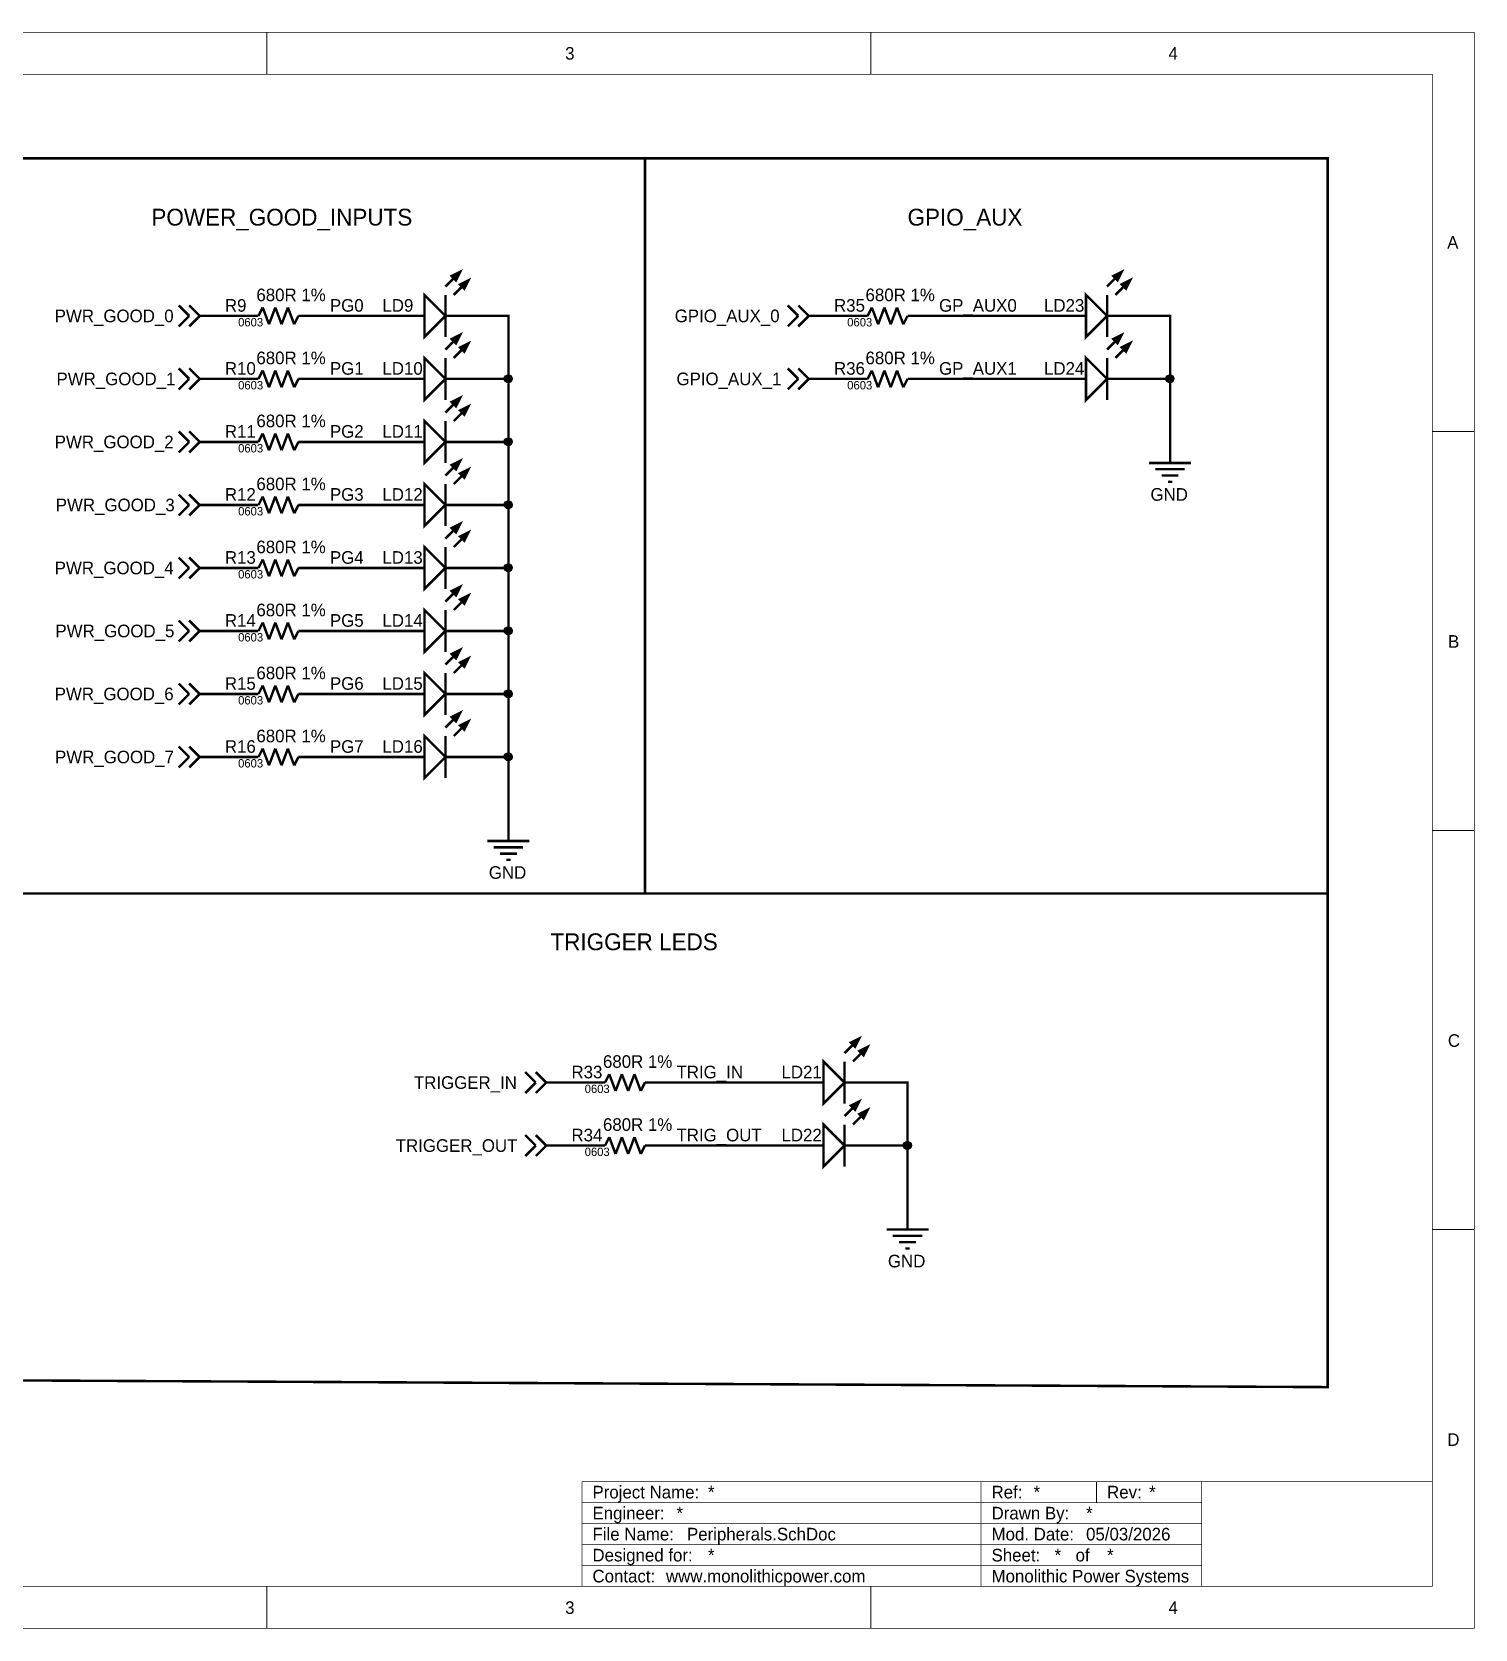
# Model space of a CAD drawing. Header units: millimetres. Extents: x 0 to 11.5, y 0 to 7.6.
# Drawn here: x 4.63 to 11.5, y 0 to 7.6 of the extents above; entities that cross this region are included whole.
import ezdxf

# ---------------------------------------------------------------- set-up
doc = ezdxf.new("R2010")
doc.units = ezdxf.units.MM
doc.header["$MEASUREMENT"] = 0
doc.layers.add('Sheet', color=255, linetype='Continuous')

msp = doc.modelspace()

# ---------------------------------------------------------------- linework, layer by layer
at = {"layer": 'Sheet'}
for points, const_width in [([(0, 7.6), (11.4983, 7.6), (11.4983, 0.0017), (0, 0.0017), (0, 7.6)], 0.0039), ([(5.75, 7.4), (5.75, 7.6)], 0.0039), ([(8.625, 7.4), (8.625, 7.6)], 0.0039), ([(0.2, 7.4), (11.2984, 7.4), (11.2984, 0.2017), (0.2, 0.2017), (0.2, 7.4)], 0.0039), ([(10.8, 7), (1, 7), (1, 1.2), (10.8, 1.15), (10.8, 7)], 0.0118), ([(7.55, 7), (7.55, 3.5)], 0.0118), ([(6.6, 6.39), (6.67, 6.46)], 0.0118), ([(9.75, 6.39), (9.82, 6.46)], 0.0118), ([(6.64, 6.35), (6.71, 6.42)], 0.0118), ([(9.79, 6.35), (9.86, 6.42)], 0.0118), ([(6.6, 6.35), (6.6, 6.15)], 0.0118), ([(9.75, 6.35), (9.75, 6.15)], 0.0118), ([(5.38, 6.25), (5.33, 6.3)], 0.0118), ([(5.38, 6.25), (5.33, 6.2)], 0.0118), ([(5.43, 6.25), (5.38, 6.3)], 0.0118), ([(5.43, 6.25), (5.38, 6.2)], 0.0118), ([(5.45, 6.25), (5.43, 6.25)], 0.0118), ([(5.6, 6.25), (5.45, 6.25)], 0.0118), ([(5.7, 6.25), (5.6, 6.25)], 0.0118), ([(5.71, 6.25), (5.7, 6.25)], 0.0118), ([(5.71, 6.25), (5.73, 6.29)], 0.0118), ([(5.73, 6.29), (5.76, 6.21)], 0.0118), ([(5.76, 6.21), (5.79, 6.29)], 0.0118), ([(5.79, 6.29), (5.82, 6.21)], 0.0118), ([(5.82, 6.21), (5.85, 6.29)], 0.0118), ([(5.85, 6.29), (5.88, 6.21)], 0.0118), ([(5.88, 6.21), (5.9, 6.25)], 0.0118), ([(5.9, 6.25), (6, 6.25)], 0.0118), ([(6.4, 6.25), (6, 6.25)], 0.0118), ([(6.5, 6.25), (6.4, 6.25)], 0.0118), ([(6.6, 6.25), (6.7, 6.25)], 0.0118), ([(6.9, 5.95), (6.9, 6.25), (6.7, 6.25)], 0.0118), ([(8.28, 6.25), (8.23, 6.3)], 0.0118), ([(8.28, 6.25), (8.23, 6.2)], 0.0118), ([(8.33, 6.25), (8.28, 6.3)], 0.0118), ([(8.33, 6.25), (8.28, 6.2)], 0.0118), ([(8.35, 6.25), (8.33, 6.25)], 0.0118), ([(8.5, 6.25), (8.35, 6.25)], 0.0118), ([(8.6, 6.25), (8.5, 6.25)], 0.0118), ([(8.61, 6.25), (8.6, 6.25)], 0.0118), ([(8.61, 6.25), (8.63, 6.29)], 0.0118), ([(8.63, 6.29), (8.66, 6.21)], 0.0118), ([(8.66, 6.21), (8.69, 6.29)], 0.0118), ([(8.69, 6.29), (8.72, 6.21)], 0.0118), ([(8.72, 6.21), (8.75, 6.29)], 0.0118), ([(8.75, 6.29), (8.78, 6.21)], 0.0118), ([(8.78, 6.21), (8.8, 6.25)], 0.0118), ([(8.8, 6.25), (8.9, 6.25)], 0.0118), ([(9.55, 6.25), (8.9, 6.25)], 0.0118), ([(9.65, 6.25), (9.55, 6.25)], 0.0118), ([(9.75, 6.25), (9.85, 6.25)], 0.0118), ([(10.05, 5.95), (10.05, 6.25), (9.85, 6.25)], 0.0118), ([(6.6, 6.09), (6.67, 6.16)], 0.0118), ([(9.75, 6.09), (9.82, 6.16)], 0.0118), ([(6.64, 6.05), (6.71, 6.12)], 0.0118), ([(9.79, 6.05), (9.86, 6.12)], 0.0118), ([(6.6, 6.05), (6.6, 5.85)], 0.0118), ([(9.75, 6.05), (9.75, 5.85)], 0.0118), ([(5.38, 5.95), (5.33, 6)], 0.0118), ([(5.38, 5.95), (5.33, 5.9)], 0.0118), ([(5.43, 5.95), (5.38, 6)], 0.0118), ([(5.43, 5.95), (5.38, 5.9)], 0.0118), ([(5.45, 5.95), (5.43, 5.95)], 0.0118), ([(5.6, 5.95), (5.45, 5.95)], 0.0118), ([(5.7, 5.95), (5.6, 5.95)], 0.0118), ([(5.71, 5.95), (5.7, 5.95)], 0.0118), ([(5.71, 5.95), (5.73, 5.99)], 0.0118), ([(5.73, 5.99), (5.76, 5.91)], 0.0118), ([(5.76, 5.91), (5.79, 5.99)], 0.0118), ([(5.79, 5.99), (5.82, 5.91)], 0.0118), ([(5.82, 5.91), (5.85, 5.99)], 0.0118), ([(5.85, 5.99), (5.88, 5.91)], 0.0118), ([(5.88, 5.91), (5.9, 5.95)], 0.0118), ([(5.9, 5.95), (6, 5.95)], 0.0118), ([(6.4, 5.95), (6, 5.95)], 0.0118), ([(6.5, 5.95), (6.4, 5.95)], 0.0118), ([(6.6, 5.95), (6.7, 5.95)], 0.0118), ([(6.9, 5.65), (6.9, 5.95), (6.7, 5.95)], 0.0118), ([(8.28, 5.95), (8.23, 6)], 0.0118), ([(8.28, 5.95), (8.23, 5.9)], 0.0118), ([(8.33, 5.95), (8.28, 6)], 0.0118), ([(8.33, 5.95), (8.28, 5.9)], 0.0118), ([(8.35, 5.95), (8.33, 5.95)], 0.0118), ([(8.5, 5.95), (8.35, 5.95)], 0.0118), ([(8.6, 5.95), (8.5, 5.95)], 0.0118), ([(8.61, 5.95), (8.6, 5.95)], 0.0118), ([(8.61, 5.95), (8.63, 5.99)], 0.0118), ([(8.63, 5.99), (8.66, 5.91)], 0.0118), ([(8.66, 5.91), (8.69, 5.99)], 0.0118), ([(8.69, 5.99), (8.72, 5.91)], 0.0118), ([(8.72, 5.91), (8.75, 5.99)], 0.0118), ([(8.75, 5.99), (8.78, 5.91)], 0.0118), ([(8.78, 5.91), (8.8, 5.95)], 0.0118), ([(8.8, 5.95), (8.9, 5.95)], 0.0118), ([(9.55, 5.95), (8.9, 5.95)], 0.0118), ([(9.65, 5.95), (9.55, 5.95)], 0.0118), ([(9.75, 5.95), (9.85, 5.95)], 0.0118), ([(10.05, 5.65), (10.05, 5.95), (9.85, 5.95)], 0.0118), ([(6.6, 5.79), (6.67, 5.86)], 0.0118), ([(6.64, 5.75), (6.71, 5.82)], 0.0118), ([(5.38, 5.65), (5.33, 5.7)], 0.0118), ([(5.43, 5.65), (5.38, 5.7)], 0.0118), ([(6.6, 5.75), (6.6, 5.55)], 0.0118), ([(5.38, 5.65), (5.33, 5.6)], 0.0118), ([(5.43, 5.65), (5.38, 5.6)], 0.0118), ([(5.45, 5.65), (5.43, 5.65)], 0.0118), ([(5.6, 5.65), (5.45, 5.65)], 0.0118), ([(5.7, 5.65), (5.6, 5.65)], 0.0118), ([(5.71, 5.65), (5.7, 5.65)], 0.0118), ([(5.71, 5.65), (5.73, 5.69)], 0.0118), ([(5.73, 5.69), (5.76, 5.61)], 0.0118), ([(5.76, 5.61), (5.79, 5.69)], 0.0118), ([(5.79, 5.69), (5.82, 5.61)], 0.0118), ([(5.82, 5.61), (5.85, 5.69)], 0.0118), ([(5.85, 5.69), (5.88, 5.61)], 0.0118), ([(5.88, 5.61), (5.9, 5.65)], 0.0118), ([(5.9, 5.65), (6, 5.65)], 0.0118), ([(6.4, 5.65), (6, 5.65)], 0.0118), ([(6.5, 5.65), (6.4, 5.65)], 0.0118), ([(6.6, 5.65), (6.7, 5.65)], 0.0118), ([(6.9, 5.35), (6.9, 5.65), (6.7, 5.65)], 0.0118), ([(10.05, 5.65), (10.05, 5.55)], 0.0118), ([(11.3, 5.7), (11.5, 5.7)], 0.0039), ([(6.6, 5.49), (6.67, 5.56)], 0.0118), ([(9.95, 5.55), (10.15, 5.55)], 0.0118), ([(6.64, 5.45), (6.71, 5.52)], 0.0118), ([(9.98, 5.52), (10.12, 5.52)], 0.0118), ([(10.01, 5.49), (10.09, 5.49)], 0.0118), ([(5.38, 5.35), (5.33, 5.4)], 0.0118), ([(5.43, 5.35), (5.38, 5.4)], 0.0118), ([(6.6, 5.45), (6.6, 5.25)], 0.0118), ([(10.04, 5.46), (10.06, 5.46)], 0.0118), ([(5.38, 5.35), (5.33, 5.3)], 0.0118), ([(5.43, 5.35), (5.38, 5.3)], 0.0118), ([(5.45, 5.35), (5.43, 5.35)], 0.0118), ([(5.6, 5.35), (5.45, 5.35)], 0.0118), ([(5.7, 5.35), (5.6, 5.35)], 0.0118), ([(5.71, 5.35), (5.7, 5.35)], 0.0118), ([(5.71, 5.35), (5.73, 5.39)], 0.0118), ([(5.73, 5.39), (5.76, 5.31)], 0.0118), ([(5.76, 5.31), (5.79, 5.39)], 0.0118), ([(5.79, 5.39), (5.82, 5.31)], 0.0118), ([(5.82, 5.31), (5.85, 5.39)], 0.0118), ([(5.85, 5.39), (5.88, 5.31)], 0.0118), ([(5.88, 5.31), (5.9, 5.35)], 0.0118), ([(5.9, 5.35), (6, 5.35)], 0.0118), ([(6.4, 5.35), (6, 5.35)], 0.0118), ([(6.5, 5.35), (6.4, 5.35)], 0.0118), ([(6.6, 5.35), (6.7, 5.35)], 0.0118), ([(6.9, 5.05), (6.9, 5.35), (6.7, 5.35)], 0.0118), ([(6.6, 5.19), (6.67, 5.26)], 0.0118), ([(6.64, 5.15), (6.71, 5.22)], 0.0118), ([(5.38, 5.05), (5.33, 5.1)], 0.0118), ([(5.43, 5.05), (5.38, 5.1)], 0.0118), ([(5.71, 5.05), (5.73, 5.09)], 0.0118), ([(5.73, 5.09), (5.76, 5.01)], 0.0118), ([(5.76, 5.01), (5.79, 5.09)], 0.0118), ([(5.79, 5.09), (5.82, 5.01)], 0.0118), ([(5.82, 5.01), (5.85, 5.09)], 0.0118), ([(5.85, 5.09), (5.88, 5.01)], 0.0118), ([(6.6, 5.15), (6.6, 4.95)], 0.0118), ([(5.38, 5.05), (5.33, 5)], 0.0118), ([(5.43, 5.05), (5.38, 5)], 0.0118), ([(5.45, 5.05), (5.43, 5.05)], 0.0118), ([(5.6, 5.05), (5.45, 5.05)], 0.0118), ([(5.7, 5.05), (5.6, 5.05)], 0.0118), ([(5.71, 5.05), (5.7, 5.05)], 0.0118), ([(5.88, 5.01), (5.9, 5.05)], 0.0118), ([(5.9, 5.05), (6, 5.05)], 0.0118), ([(6.4, 5.05), (6, 5.05)], 0.0118), ([(6.5, 5.05), (6.4, 5.05)], 0.0118), ([(6.6, 5.05), (6.7, 5.05)], 0.0118), ([(6.9, 4.75), (6.9, 5.05), (6.7, 5.05)], 0.0118), ([(6.6, 4.89), (6.67, 4.96)], 0.0118), ([(6.64, 4.85), (6.71, 4.92)], 0.0118), ([(5.38, 4.75), (5.33, 4.8)], 0.0118), ([(5.43, 4.75), (5.38, 4.8)], 0.0118), ([(5.71, 4.75), (5.73, 4.79)], 0.0118), ([(5.73, 4.79), (5.76, 4.71)], 0.0118), ([(5.76, 4.71), (5.79, 4.79)], 0.0118), ([(5.79, 4.79), (5.82, 4.71)], 0.0118), ([(5.82, 4.71), (5.85, 4.79)], 0.0118), ([(5.85, 4.79), (5.88, 4.71)], 0.0118), ([(6.6, 4.85), (6.6, 4.65)], 0.0118), ([(5.38, 4.75), (5.33, 4.7)], 0.0118), ([(5.43, 4.75), (5.38, 4.7)], 0.0118), ([(5.45, 4.75), (5.43, 4.75)], 0.0118), ([(5.6, 4.75), (5.45, 4.75)], 0.0118), ([(5.7, 4.75), (5.6, 4.75)], 0.0118), ([(5.71, 4.75), (5.7, 4.75)], 0.0118), ([(5.88, 4.71), (5.9, 4.75)], 0.0118), ([(5.9, 4.75), (6, 4.75)], 0.0118), ([(6.4, 4.75), (6, 4.75)], 0.0118), ([(6.5, 4.75), (6.4, 4.75)], 0.0118), ([(6.6, 4.75), (6.7, 4.75)], 0.0118), ([(6.9, 4.45), (6.9, 4.75), (6.7, 4.75)], 0.0118), ([(6.6, 4.59), (6.67, 4.66)], 0.0118), ([(6.64, 4.55), (6.71, 4.62)], 0.0118), ([(5.38, 4.45), (5.33, 4.5)], 0.0118), ([(5.43, 4.45), (5.38, 4.5)], 0.0118), ([(5.71, 4.45), (5.73, 4.49)], 0.0118), ([(5.73, 4.49), (5.76, 4.41)], 0.0118), ([(5.76, 4.41), (5.79, 4.49)], 0.0118), ([(5.79, 4.49), (5.82, 4.41)], 0.0118), ([(5.82, 4.41), (5.85, 4.49)], 0.0118), ([(5.85, 4.49), (5.88, 4.41)], 0.0118), ([(6.6, 4.55), (6.6, 4.35)], 0.0118), ([(5.38, 4.45), (5.33, 4.4)], 0.0118), ([(5.43, 4.45), (5.38, 4.4)], 0.0118), ([(5.45, 4.45), (5.43, 4.45)], 0.0118), ([(5.6, 4.45), (5.45, 4.45)], 0.0118), ([(5.7, 4.45), (5.6, 4.45)], 0.0118), ([(5.71, 4.45), (5.7, 4.45)], 0.0118), ([(5.88, 4.41), (5.9, 4.45)], 0.0118), ([(5.9, 4.45), (6, 4.45)], 0.0118), ([(6.4, 4.45), (6, 4.45)], 0.0118), ([(6.5, 4.45), (6.4, 4.45)], 0.0118), ([(6.6, 4.45), (6.7, 4.45)], 0.0118), ([(6.9, 4.15), (6.9, 4.45), (6.7, 4.45)], 0.0118), ([(6.6, 4.29), (6.67, 4.36)], 0.0118), ([(6.64, 4.25), (6.71, 4.32)], 0.0118), ([(5.38, 4.15), (5.33, 4.2)], 0.0118), ([(5.43, 4.15), (5.38, 4.2)], 0.0118), ([(5.71, 4.15), (5.73, 4.19)], 0.0118), ([(5.73, 4.19), (5.76, 4.11)], 0.0118), ([(5.76, 4.11), (5.79, 4.19)], 0.0118), ([(5.79, 4.19), (5.82, 4.11)], 0.0118), ([(5.82, 4.11), (5.85, 4.19)], 0.0118), ([(5.85, 4.19), (5.88, 4.11)], 0.0118), ([(6.6, 4.25), (6.6, 4.05)], 0.0118), ([(5.38, 4.15), (5.33, 4.1)], 0.0118), ([(5.43, 4.15), (5.38, 4.1)], 0.0118), ([(5.45, 4.15), (5.43, 4.15)], 0.0118), ([(5.6, 4.15), (5.45, 4.15)], 0.0118), ([(5.7, 4.15), (5.6, 4.15)], 0.0118), ([(5.71, 4.15), (5.7, 4.15)], 0.0118), ([(5.88, 4.11), (5.9, 4.15)], 0.0118), ([(5.9, 4.15), (6, 4.15)], 0.0118), ([(6.4, 4.15), (6, 4.15)], 0.0118), ([(6.5, 4.15), (6.4, 4.15)], 0.0118), ([(6.6, 4.15), (6.7, 4.15)], 0.0118), ([(6.9, 3.85), (6.9, 4.15), (6.7, 4.15)], 0.0118), ([(6.9, 3.85), (6.9, 3.75)], 0.0118), ([(11.3, 3.8), (11.5, 3.8)], 0.0039), ([(6.8, 3.75), (7, 3.75)], 0.0118), ([(6.83, 3.72), (6.97, 3.72)], 0.0118), ([(6.86, 3.69), (6.94, 3.69)], 0.0118), ([(6.89, 3.66), (6.91, 3.66)], 0.0118), ([(1, 3.5), (10.8, 3.5)], 0.0118), ([(8.5, 2.74), (8.57, 2.81)], 0.0118), ([(8.54, 2.7), (8.61, 2.77)], 0.0118), ([(8.5, 2.7), (8.5, 2.5)], 0.0118), ([(7.03, 2.6), (6.98, 2.65)], 0.0118), ([(7.03, 2.6), (6.98, 2.55)], 0.0118), ([(7.08, 2.6), (7.03, 2.65)], 0.0118), ([(7.08, 2.6), (7.03, 2.55)], 0.0118), ([(7.1, 2.6), (7.08, 2.6)], 0.0118), ([(7.25, 2.6), (7.1, 2.6)], 0.0118), ([(7.35, 2.6), (7.25, 2.6)], 0.0118), ([(7.36, 2.6), (7.35, 2.6)], 0.0118), ([(7.36, 2.6), (7.38, 2.64)], 0.0118), ([(7.38, 2.64), (7.41, 2.56)], 0.0118), ([(7.41, 2.56), (7.44, 2.64)], 0.0118), ([(7.44, 2.64), (7.47, 2.56)], 0.0118), ([(7.47, 2.56), (7.5, 2.64)], 0.0118), ([(7.5, 2.64), (7.53, 2.56)], 0.0118), ([(7.53, 2.56), (7.55, 2.6)], 0.0118), ([(7.55, 2.6), (7.65, 2.6)], 0.0118), ([(8.3, 2.6), (7.65, 2.6)], 0.0118), ([(8.4, 2.6), (8.3, 2.6)], 0.0118), ([(8.5, 2.6), (8.6, 2.6)], 0.0118), ([(8.8, 2.3), (8.8, 2.6), (8.6, 2.6)], 0.0118), ([(8.5, 2.44), (8.57, 2.51)], 0.0118), ([(8.54, 2.4), (8.61, 2.47)], 0.0118), ([(8.5, 2.4), (8.5, 2.2)], 0.0118), ([(7.03, 2.3), (6.98, 2.35)], 0.0118), ([(7.03, 2.3), (6.98, 2.25)], 0.0118), ([(7.08, 2.3), (7.03, 2.35)], 0.0118), ([(7.08, 2.3), (7.03, 2.25)], 0.0118), ([(7.1, 2.3), (7.08, 2.3)], 0.0118), ([(7.25, 2.3), (7.1, 2.3)], 0.0118), ([(7.35, 2.3), (7.25, 2.3)], 0.0118), ([(7.36, 2.3), (7.35, 2.3)], 0.0118), ([(7.36, 2.3), (7.38, 2.34)], 0.0118), ([(7.38, 2.34), (7.41, 2.26)], 0.0118), ([(7.41, 2.26), (7.44, 2.34)], 0.0118), ([(7.44, 2.34), (7.47, 2.26)], 0.0118), ([(7.47, 2.26), (7.5, 2.34)], 0.0118), ([(7.5, 2.34), (7.53, 2.26)], 0.0118), ([(7.53, 2.26), (7.55, 2.3)], 0.0118), ([(7.55, 2.3), (7.65, 2.3)], 0.0118), ([(8.3, 2.3), (7.65, 2.3)], 0.0118), ([(8.4, 2.3), (8.3, 2.3)], 0.0118), ([(8.5, 2.3), (8.6, 2.3)], 0.0118), ([(8.8, 2), (8.8, 2.3), (8.6, 2.3)], 0.0118), ([(8.8, 2), (8.8, 1.9)], 0.0118), ([(8.7, 1.9), (8.9, 1.9)], 0.0118), ([(11.3, 1.9), (11.5, 1.9)], 0.0039), ([(8.73, 1.87), (8.87, 1.87)], 0.0118), ([(8.76, 1.84), (8.84, 1.84)], 0.0118), ([(8.79, 1.81), (8.81, 1.81)], 0.0118), ([(7.25, 0.7), (11.3, 0.7)], 0.0039), ([(7.25, 0.7), (7.25, 0.2)], 0.0039), ([(9.15, 0.7), (9.15, 0.2)], 0.0039), ([(9.7, 0.7), (9.7, 0.6)], 0.0039), ([(10.2, 0.7), (10.2, 0.2)], 0.0039), ([(7.25, 0.6), (10.2, 0.6)], 0.0039), ([(7.25, 0.5), (10.2, 0.5)], 0.0039), ([(7.25, 0.4), (10.2, 0.4)], 0.0039), ([(7.25, 0.3), (10.2, 0.3)], 0.0039), ([(5.75, 0.2), (5.75, 0)], 0.0039), ([(8.625, 0.2), (8.625, 0)], 0.0039)]:
    msp.add_lwpolyline(points, dxfattribs=dict(at, const_width=const_width))
at = {"layer": 'Sheet', "const_width": 0.0118}
for points in [[(6.65, 6.42), (6.63, 6.44), (6.67, 6.46), (6.65, 6.42)], [(6.67, 6.46), (6.63, 6.44), (6.65, 6.42), (6.67, 6.46)], [(9.8, 6.42), (9.78, 6.44), (9.82, 6.46), (9.8, 6.42)], [(9.82, 6.46), (9.78, 6.44), (9.8, 6.42), (9.82, 6.46)], [(6.69, 6.38), (6.67, 6.4), (6.71, 6.42), (6.69, 6.38)], [(6.71, 6.42), (6.67, 6.4), (6.69, 6.38), (6.71, 6.42)], [(9.84, 6.38), (9.82, 6.4), (9.86, 6.42), (9.84, 6.38)], [(9.86, 6.42), (9.82, 6.4), (9.84, 6.38), (9.86, 6.42)], [(6.6, 6.25), (6.5, 6.15), (6.5, 6.35), (6.6, 6.25)], [(6.5, 6.15), (6.6, 6.25), (6.5, 6.35), (6.5, 6.15)], [(9.75, 6.25), (9.65, 6.15), (9.65, 6.35), (9.75, 6.25)], [(9.65, 6.15), (9.75, 6.25), (9.65, 6.35), (9.65, 6.15)], [(6.65, 6.12), (6.63, 6.14), (6.67, 6.16), (6.65, 6.12)], [(6.67, 6.16), (6.63, 6.14), (6.65, 6.12), (6.67, 6.16)], [(9.8, 6.12), (9.78, 6.14), (9.82, 6.16), (9.8, 6.12)], [(9.82, 6.16), (9.78, 6.14), (9.8, 6.12), (9.82, 6.16)], [(6.69, 6.08), (6.67, 6.1), (6.71, 6.12), (6.69, 6.08)], [(6.71, 6.12), (6.67, 6.1), (6.69, 6.08), (6.71, 6.12)], [(9.84, 6.08), (9.82, 6.1), (9.86, 6.12), (9.84, 6.08)], [(9.86, 6.12), (9.82, 6.1), (9.84, 6.08), (9.86, 6.12)], [(6.6, 5.95), (6.5, 5.85), (6.5, 6.05), (6.6, 5.95)], [(6.5, 5.85), (6.6, 5.95), (6.5, 6.05), (6.5, 5.85)], [(9.75, 5.95), (9.65, 5.85), (9.65, 6.05), (9.75, 5.95)], [(9.65, 5.85), (9.75, 5.95), (9.65, 6.05), (9.65, 5.85)], [(6.65, 5.82), (6.63, 5.84), (6.67, 5.86), (6.65, 5.82)], [(6.67, 5.86), (6.63, 5.84), (6.65, 5.82), (6.67, 5.86)], [(6.69, 5.78), (6.67, 5.8), (6.71, 5.82), (6.69, 5.78)], [(6.71, 5.82), (6.67, 5.8), (6.69, 5.78), (6.71, 5.82)], [(6.6, 5.65), (6.5, 5.55), (6.5, 5.75), (6.6, 5.65)], [(6.5, 5.55), (6.6, 5.65), (6.5, 5.75), (6.5, 5.55)], [(6.65, 5.52), (6.63, 5.54), (6.67, 5.56), (6.65, 5.52)], [(6.67, 5.56), (6.63, 5.54), (6.65, 5.52), (6.67, 5.56)], [(6.69, 5.48), (6.67, 5.5), (6.71, 5.52), (6.69, 5.48)], [(6.71, 5.52), (6.67, 5.5), (6.69, 5.48), (6.71, 5.52)], [(6.6, 5.35), (6.5, 5.25), (6.5, 5.45), (6.6, 5.35)], [(6.5, 5.25), (6.6, 5.35), (6.5, 5.45), (6.5, 5.25)], [(6.65, 5.22), (6.63, 5.24), (6.67, 5.26), (6.65, 5.22)], [(6.67, 5.26), (6.63, 5.24), (6.65, 5.22), (6.67, 5.26)], [(6.69, 5.18), (6.67, 5.2), (6.71, 5.22), (6.69, 5.18)], [(6.71, 5.22), (6.67, 5.2), (6.69, 5.18), (6.71, 5.22)], [(6.6, 5.05), (6.5, 4.95), (6.5, 5.15), (6.6, 5.05)], [(6.5, 4.95), (6.6, 5.05), (6.5, 5.15), (6.5, 4.95)], [(6.65, 4.92), (6.63, 4.94), (6.67, 4.96), (6.65, 4.92)], [(6.67, 4.96), (6.63, 4.94), (6.65, 4.92), (6.67, 4.96)], [(6.69, 4.88), (6.67, 4.9), (6.71, 4.92), (6.69, 4.88)], [(6.71, 4.92), (6.67, 4.9), (6.69, 4.88), (6.71, 4.92)], [(6.6, 4.75), (6.5, 4.65), (6.5, 4.85), (6.6, 4.75)], [(6.5, 4.65), (6.6, 4.75), (6.5, 4.85), (6.5, 4.65)], [(6.65, 4.62), (6.63, 4.64), (6.67, 4.66), (6.65, 4.62)], [(6.67, 4.66), (6.63, 4.64), (6.65, 4.62), (6.67, 4.66)], [(6.6, 4.45), (6.5, 4.35), (6.5, 4.55), (6.6, 4.45)], [(6.5, 4.35), (6.6, 4.45), (6.5, 4.55), (6.5, 4.35)], [(6.69, 4.58), (6.67, 4.6), (6.71, 4.62), (6.69, 4.58)], [(6.71, 4.62), (6.67, 4.6), (6.69, 4.58), (6.71, 4.62)], [(6.65, 4.32), (6.63, 4.34), (6.67, 4.36), (6.65, 4.32)], [(6.67, 4.36), (6.63, 4.34), (6.65, 4.32), (6.67, 4.36)], [(6.6, 4.15), (6.5, 4.05), (6.5, 4.25), (6.6, 4.15)], [(6.5, 4.05), (6.6, 4.15), (6.5, 4.25), (6.5, 4.05)], [(6.69, 4.28), (6.67, 4.3), (6.71, 4.32), (6.69, 4.28)], [(6.71, 4.32), (6.67, 4.3), (6.69, 4.28), (6.71, 4.32)], [(8.55, 2.77), (8.53, 2.79), (8.57, 2.81), (8.55, 2.77)], [(8.57, 2.81), (8.53, 2.79), (8.55, 2.77), (8.57, 2.81)], [(8.59, 2.73), (8.57, 2.75), (8.61, 2.77), (8.59, 2.73)], [(8.61, 2.77), (8.57, 2.75), (8.59, 2.73), (8.61, 2.77)], [(8.5, 2.6), (8.4, 2.5), (8.4, 2.7), (8.5, 2.6)], [(8.4, 2.5), (8.5, 2.6), (8.4, 2.7), (8.4, 2.5)], [(8.55, 2.47), (8.53, 2.49), (8.57, 2.51), (8.55, 2.47)], [(8.57, 2.51), (8.53, 2.49), (8.55, 2.47), (8.57, 2.51)], [(8.59, 2.43), (8.57, 2.45), (8.61, 2.47), (8.59, 2.43)], [(8.61, 2.47), (8.57, 2.45), (8.59, 2.43), (8.61, 2.47)], [(8.5, 2.3), (8.4, 2.2), (8.4, 2.4), (8.5, 2.3)], [(8.4, 2.2), (8.5, 2.3), (8.4, 2.4), (8.4, 2.2)]]:
    msp.add_lwpolyline(points, close=True, dxfattribs=at)
at = {"layer": 'Sheet', "const_width": 0.02}
for points in [[(6.89, 5.95, 1), (6.91, 5.95, 1)], [(10.04, 5.95, 1), (10.06, 5.95, 1)], [(6.89, 5.65, 1), (6.91, 5.65, 1)], [(6.89, 5.35, 1), (6.91, 5.35, 1)], [(6.89, 5.05, 1), (6.91, 5.05, 1)], [(6.89, 4.75, 1), (6.91, 4.75, 1)], [(6.89, 4.45, 1), (6.91, 4.45, 1)], [(6.89, 4.15, 1), (6.91, 4.15, 1)], [(8.79, 2.3, 1), (8.81, 2.3, 1)]]:
    msp.add_lwpolyline(points, format="xyb", close=True, dxfattribs=at)
at = {"layer": 'Sheet'}
for centre, major_axis, ratio in [((6.8992, 5.9508), (0, 0.0192), 0.999859), ((6.8992, 5.9508), (0, 0.0192), 0.999859), ((6.8992, 5.9508), (0, 0.0192), 0.999859), ((6.8992, 5.9508), (0, 0.0192), 0.999859), ((10.0492, 5.9508), (0, 0.0192), 0.999838), ((10.0492, 5.9508), (0, 0.0192), 0.999838), ((10.0492, 5.9508), (0, 0.0192), 0.999838), ((10.0492, 5.9508), (0, 0.0192), 0.999838), ((6.8992, 5.6508), (0, 0.0192), 0.999859), ((6.8992, 5.6508), (0, 0.0192), 0.999859), ((6.8992, 5.6508), (0, 0.0192), 0.999859), ((6.8992, 5.6508), (0, 0.0192), 0.999859), ((6.8992, 5.3508), (0.0192, 0), 0.997423), ((6.8992, 5.3508), (0.0192, 0), 0.997423), ((6.8992, 5.3508), (0.0192, 0), 0.997423), ((6.8992, 5.3508), (0.0192, 0), 0.997423), ((6.8992, 5.0509), (0, 0.0192), 0.999859), ((6.8992, 5.0509), (0, 0.0192), 0.999859), ((6.8992, 5.0509), (0, 0.0192), 0.999859), ((6.8992, 5.0509), (0, 0.0192), 0.999859), ((6.8992, 4.7508), (0, 0.0192), 0.999859), ((6.8992, 4.7508), (0, 0.0192), 0.999859), ((6.8992, 4.7508), (0, 0.0192), 0.999859), ((6.8992, 4.7508), (0, 0.0192), 0.999859), ((6.8992, 4.4508), (0, 0.0192), 0.999859), ((6.8992, 4.4508), (0, 0.0192), 0.999859), ((6.8992, 4.4508), (0, 0.0192), 0.999859), ((6.8992, 4.4508), (0, 0.0192), 0.999859), ((6.8992, 4.1508), (0.0192, 0), 0.997413), ((6.8992, 4.1508), (0.0192, 0), 0.997413), ((6.8992, 4.1508), (0.0192, 0), 0.997413), ((6.8992, 4.1508), (0.0192, 0), 0.997413), ((8.7992, 2.3008), (0, 0.0192), 0.997121), ((8.7992, 2.3008), (0, 0.0192), 0.997121), ((8.7992, 2.3008), (0, 0.0192), 0.997121), ((8.7992, 2.3008), (0, 0.0192), 0.997121)]:
    msp.add_ellipse(centre, major_axis=major_axis, ratio=ratio, dxfattribs=at)

# ---------------------------------------------------------------- texts
for s, height, p in [('3', 0.06, (7.17, 7.47)), ('4', 0.06, (10.0425, 7.47)), ('POWER_GOOD_INPUTS', 0.08, (5.2, 6.6801)), ('GPIO_AUX', 0.08, (8.8, 6.6801)), ('A', 0.06, (11.3692, 6.57)), ('R9', 0.06, (5.55, 6.27)), ('680R 1%', 0.06, (5.7, 6.32)), ('PG0', 0.06, (6.05, 6.27)), ('LD9', 0.06, (6.3, 6.27)), ('R35', 0.06, (8.45, 6.27)), ('680R 1%', 0.06, (8.6, 6.32)), ('GP_AUX0', 0.06, (8.95, 6.27)), ('LD23', 0.06, (9.45, 6.27)), ('PWR_GOOD_0', 0.06, (4.7398, 6.22)), ('0603', 0.04, (5.613, 6.2)), ('GPIO_AUX_0', 0.06, (7.6915, 6.22)), ('0603', 0.04, (8.513, 6.2)), ('R10', 0.06, (5.55, 5.97)), ('680R 1%', 0.06, (5.7, 6.02)), ('PG1', 0.06, (6.05, 5.97)), ('LD10', 0.06, (6.3, 5.97)), ('R36', 0.06, (8.45, 5.97)), ('680R 1%', 0.06, (8.6, 6.02)), ('GP_AUX1', 0.06, (8.95, 5.97)), ('LD24', 0.06, (9.45, 5.97)), ('PWR_GOOD_1', 0.06, (4.7482, 5.92)), ('0603', 0.04, (5.613, 5.9)), ('GPIO_AUX_1', 0.06, (7.6999, 5.92)), ('0603', 0.04, (8.513, 5.9)), ('680R 1%', 0.06, (5.7, 5.72)), ('R11', 0.06, (5.55, 5.67)), ('PG2', 0.06, (6.05, 5.67)), ('LD11', 0.06, (6.3, 5.67)), ('PWR_GOOD_2', 0.06, (4.7398, 5.62)), ('0603', 0.04, (5.613, 5.6)), ('680R 1%', 0.06, (5.7, 5.42)), ('R12', 0.06, (5.55, 5.37)), ('PG3', 0.06, (6.05, 5.37)), ('LD12', 0.06, (6.3, 5.37)), ('GND', 0.06, (9.9566, 5.37)), ('PWR_GOOD_3', 0.06, (4.7448, 5.32)), ('0603', 0.04, (5.613, 5.3)), ('680R 1%', 0.06, (5.7, 5.12)), ('R13', 0.06, (5.55, 5.07)), ('PG4', 0.06, (6.05, 5.07)), ('LD13', 0.06, (6.3, 5.07)), ('PWR_GOOD_4', 0.06, (4.7398, 5.02)), ('0603', 0.04, (5.613, 5)), ('680R 1%', 0.06, (5.7, 4.82)), ('R14', 0.06, (5.55, 4.77)), ('PG5', 0.06, (6.05, 4.77)), ('LD14', 0.06, (6.3, 4.77)), ('PWR_GOOD_5', 0.06, (4.7432, 4.72)), ('0603', 0.04, (5.613, 4.7)), ('B', 0.06, (11.3733, 4.67)), ('680R 1%', 0.06, (5.7, 4.52)), ('R15', 0.06, (5.55, 4.47)), ('PG6', 0.06, (6.05, 4.47)), ('LD15', 0.06, (6.3, 4.47)), ('PWR_GOOD_6', 0.06, (4.7398, 4.42)), ('0603', 0.04, (5.613, 4.4)), ('680R 1%', 0.06, (5.7, 4.22)), ('R16', 0.06, (5.55, 4.17)), ('PG7', 0.06, (6.05, 4.17)), ('LD16', 0.06, (6.3, 4.17)), ('PWR_GOOD_7', 0.06, (4.7415, 4.12)), ('0603', 0.04, (5.613, 4.1)), ('GND', 0.06, (6.8066, 3.57)), ('TRIGGER LEDS', 0.08, (7.1, 3.2301)), ('C', 0.06, (11.3725, 2.77)), ('R33', 0.06, (7.2, 2.62)), ('680R 1%', 0.06, (7.35, 2.67)), ('TRIG_IN', 0.06, (7.7, 2.62)), ('LD21', 0.06, (8.2, 2.62)), ('TRIGGER_IN', 0.06, (6.4499, 2.57)), ('0603', 0.04, (7.263, 2.55)), ('R34', 0.06, (7.2, 2.32)), ('680R 1%', 0.06, (7.35, 2.37)), ('TRIG_OUT', 0.06, (7.7, 2.32)), ('LD22', 0.06, (8.2, 2.32)), ('TRIGGER_OUT', 0.06, (6.3632, 2.27)), ('0603', 0.04, (7.263, 2.25)), ('GND', 0.06, (8.7066, 1.72)), ('D', 0.06, (11.37, 0.87)), ('Project Name:', 0.06, (7.3, 0.62)), ('*', 0.06, (7.85, 0.62)), ('Ref:', 0.06, (9.2, 0.62)), ('*', 0.06, (9.4, 0.62)), ('Rev:', 0.06, (9.75, 0.62)), ('*', 0.06, (9.95, 0.62)), ('Engineer:', 0.06, (7.3, 0.52)), ('*', 0.06, (7.7, 0.52)), ('Drawn By:', 0.06, (9.2, 0.52)), ('*', 0.06, (9.65, 0.52)), ('File Name:', 0.06, (7.3, 0.42)), ('Peripherals.SchDoc', 0.06, (7.75, 0.42)), ('Mod. Date:', 0.06, (9.2, 0.42)), ('05/03/2026', 0.06, (9.65, 0.42)), ('Designed for:', 0.06, (7.3, 0.32)), ('Sheet:', 0.06, (9.2, 0.32)), ('of', 0.06, (9.6, 0.32)), ('*', 0.06, (7.85, 0.32)), ('*', 0.06, (9.5, 0.32)), ('*', 0.06, (9.75, 0.32)), ('Contact:', 0.06, (7.3, 0.22)), ('www.monolithicpower.com', 0.06, (7.65, 0.22)), ('Monolithic Power Systems', 0.06, (9.2, 0.22)), ('3', 0.06, (7.17, 0.07)), ('4', 0.06, (10.0425, 0.07))]:
    msp.add_text(s, height=height, dxfattribs=at).set_placement(p)

doc.saveas('drawing.dxf')
